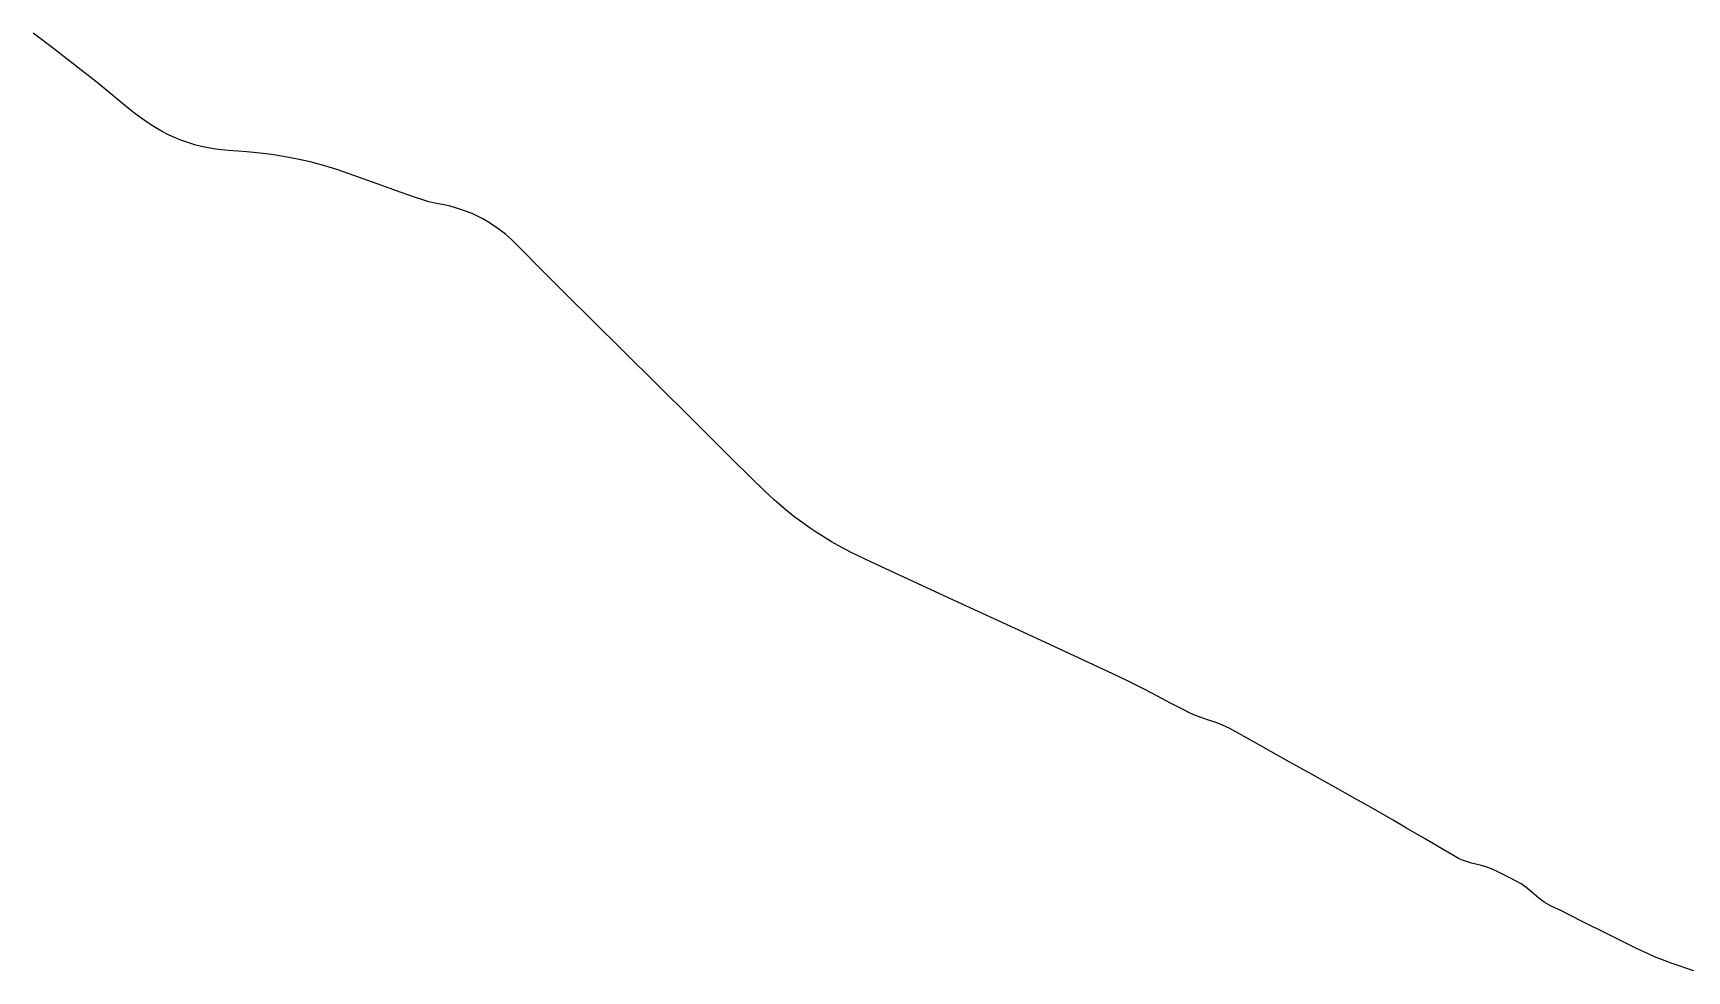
# Model space of a CAD drawing. Header units: metres. Extents: x 2534007 to 2539113, y 1151834 to 1154458.
# Drawn here: x 2534007 to 2536560, y 1153009 to 1154458 of the extents above; entities that cross this region are included whole.
import ezdxf

# ---------------------------------------------------------------- set-up
doc = ezdxf.new("R2010")
doc.units = ezdxf.units.M
doc.layers.add('Rail', color=7, linetype='Continuous')

msp = doc.modelspace()

# ---------------------------------------------------------------- linework, layer by layer
at = {"layer": 'Rail'}
msp.add_lwpolyline([(2536570.356, 1153009.406), (2536537.287, 1153020.686), (2536522.014, 1153026.43), (2536509.964, 1153031.265), (2536497.843, 1153036.659), (2536484.111, 1153043.245), (2536440.043, 1153065.244), (2536397.096, 1153086.472), (2536366.129, 1153102.026), (2536350.296, 1153109.592), (2536339.787, 1153115.618), (2536331.169, 1153121.853), (2536320.59, 1153130.821), (2536311.062, 1153138.948), (2536304.196, 1153143.852), (2536295.228, 1153148.616), (2536286.33, 1153153.24), (2536268.115, 1153162.348), (2536258.166, 1153166.902), (2536251.02, 1153169.914), (2536242.613, 1153172.156), (2536227.48, 1153175.729), (2536218.091, 1153178.742), (2536212.136, 1153180.984), (2536207.442, 1153183.296), (2536199.525, 1153187.71), (2536183.622, 1153197.168), (2536154.687, 1153213.912), (2536127.013, 1153229.956), (2536106.485, 1153242.077), (2536072.296, 1153261.904), (2536047.411, 1153275.823), (2536031.656, 1153284.583), (2536020.962, 1153290.726), (2535998.154, 1153303.467), (2535986.038, 1153310.349), (2535941.388, 1153335.149), (2535890.367, 1153363.759), (2535854.59, 1153383.78), (2535843.157, 1153389.184), (2535831.838, 1153393.621), (2535819.894, 1153397.318), (2535808.347, 1153401.129), (2535801.579, 1153403.859), (2535793.331, 1153407.613), (2535780.192, 1153414.04), (2535762.673, 1153423.084), (2535742.538, 1153433.493), (2535723.313, 1153443.959), (2535702.307, 1153454.444), (2535696.626, 1153457.355), (2535675.648, 1153467.279), (2535673.542, 1153468.285), (2535577.423, 1153512.977), (2535528.686, 1153535.442), (2535434.384, 1153579.033), (2535344.374, 1153620.71), (2535301.112, 1153640.598), (2535268.705, 1153656.128), (2535255.156, 1153663.259), (2535239.23, 1153672.212), (2535227.899, 1153679.106), (2535217.123, 1153685.999), (2535206.347, 1153693.209), (2535193.749, 1153702.242), (2535181.309, 1153711.433), (2535166.255, 1153723.477), (2535150.725, 1153736.709), (2535136.542, 1153750.1), (2535114.911, 1153771.176), (2535086.783, 1153799.146), (2535058.734, 1153827.036), (2535021.156, 1153864.381), (2534972.837, 1153912.303), (2534916.504, 1153968.477), (2534872.788, 1154011.891), (2534827.994, 1154056.261), (2534805.187, 1154078.847), (2534745.46, 1154138.755), (2534736.026, 1154147.001), (2534725.765, 1154154.783), (2534711.717, 1154164.837), (2534701.387, 1154170.897), (2534684.584, 1154179.161), (2534665.922, 1154185.978), (2534650.979, 1154190.248), (2534644.161, 1154191.763), (2534627.289, 1154195.068), (2534617.924, 1154197.341), (2534608.489, 1154200.027), (2534597.402, 1154203.745), (2534575.297, 1154211.665), (2534537.903, 1154225.162), (2534494.656, 1154240.45), (2534475.787, 1154247.061), (2534457.47, 1154252.777), (2534446.107, 1154255.807), (2534434.744, 1154258.768), (2534417.528, 1154262.693), (2534399.21, 1154266.343), (2534378.62, 1154269.511), (2534362.161, 1154271.783), (2534336.957, 1154274.194), (2534323.184, 1154275.295), (2534307.896, 1154276.26), (2534297.704, 1154277.292), (2534289.027, 1154278.257), (2534280.488, 1154279.84), (2534271.329, 1154281.562), (2534257.997, 1154284.856), (2534245.643, 1154288.655), (2534236.484, 1154291.892), (2534226.361, 1154295.748), (2534215.97, 1154300.8), (2534206.082, 1154305.857), (2534196.405, 1154311.587), (2534186.626, 1154317.509), (2534178.431, 1154323.087), (2534167.826, 1154330.869), (2534156.876, 1154339.408), (2534105.71, 1154381.622), (2534080.919, 1154401.18), (2534038.705, 1154433.89), (2534006.959, 1154457.786)], dxfattribs=at)

doc.saveas('drawing.dxf')
